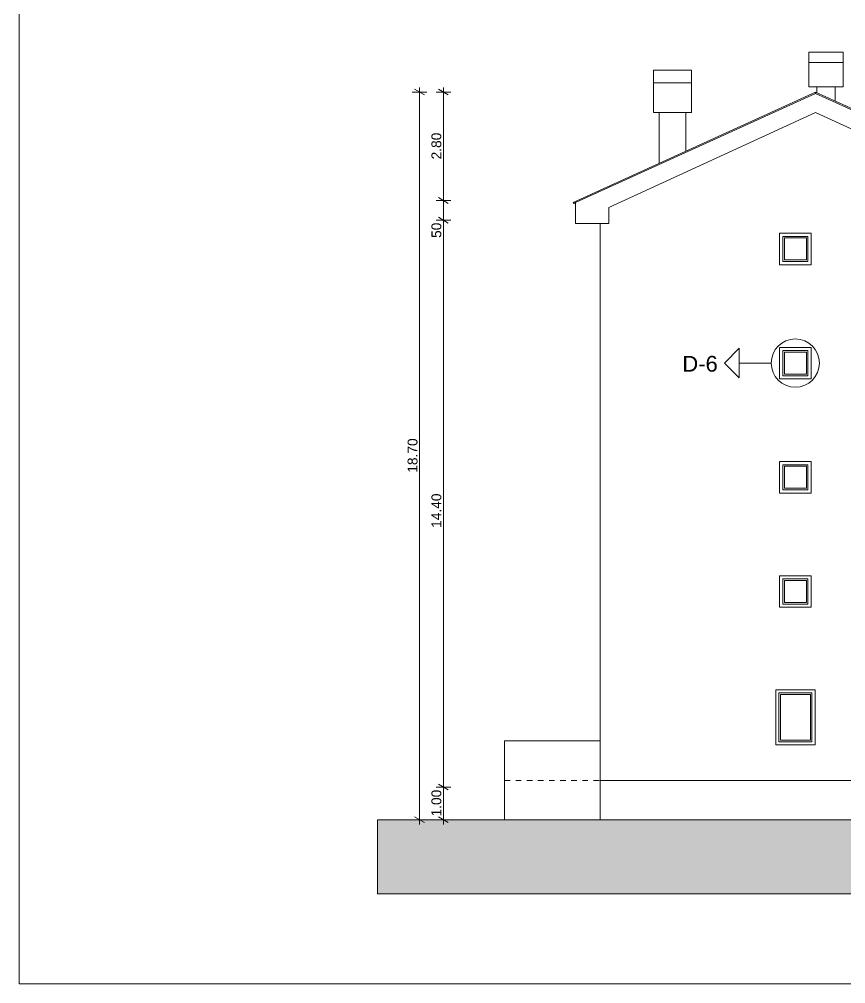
# Model space of a CAD drawing. Header units: millimetres. Extents: x 2791058 to 2855058, y -67651 to -18651.
# Drawn here: x 2791058 to 2812049, y -67651 to -43151 of the extents above; entities that cross this region are included whole.
import ezdxf

# ---------------------------------------------------------------- set-up
doc = ezdxf.new("R2010")
doc.units = ezdxf.units.MM
doc.header["$MEASUREMENT"] = 0
doc.linetypes.add('Dashed', pattern=[282.222223, 141.111112, -141.111112])
doc.linetypes.add('Hidden Line', pattern=[195.611112, 141.111112, -54.5])
for name, color, linetype, lineweight in [('2D Drafting - General_Pen_No__1', 7, 'Continuous', 0), ('Annotation - Text_Pen_No__20', 1, 'Continuous', 0), ('Dimensioning - General_Pen_No__1', 7, 'Continuous', 0), ('Lines_Pen_No__20', 1, 'Continuous', 0), ('Shell - Roof_Pen_No__1', 7, 'Continuous', 0), ('Shell - Roof_Pen_No__20', 1, 'Continuous', 0), ('Shell - Roof_Pen_No__21', 7, 'Continuous', 0)]:
    doc.layers.add(name, color=color, linetype=linetype, lineweight=lineweight)
doc.layers.add('2D Drafting - General_Pen_No__61', color=7, linetype='Continuous', lineweight=0, true_color=0x6a6a6a)
doc.layers.add('Dimensioning - General', color=7, linetype='Continuous')
doc.layers.add('Shell - Roof', color=7, linetype='Continuous')
doc.styles.add('GENERATED_STYLE_1', font='')
doc.styles.add('GENERATED_STYLE_5', font='')
doc.styles.get('GENERATED_STYLE_1').set_extended_font_data('Arial')
doc.styles.get('GENERATED_STYLE_5').set_extended_font_data('Arial Unicode MS')
doc.dimstyles.new('GENERATED_STYLE__1', dxfattribs={"dimtxt": 250, "dimasz": 190, "dimexe": 0.18, "dimexo": 3, "dimgap": 0.09, "dimtad": 1, "dimlfac": 0.001, "dimzin": 0, "dimdsep": 46, "dimtxsty": 'GENERATED_STYLE_1', "dimblk": 'ARROWHEAD_2', "dimblk1": 'ARROWHEAD_2', "dimblk2": 'ARROWHEAD_2', "dimcen": 0.09, "dimclrd": 7, "dimclre": 7, "dimclrt": 7, "dimadec": 0, "dimazin": 0, "dimtfac": 1, "dimtdec": 4, "dimtmove": 0, "dimatfit": 3, "dimfxl": 1, "dimtolj": 1, "dimtzin": 0, "dimarcsym": 0})

# ---------------------------------------------------------------- blocks, each defined once
blk = doc.blocks.new('*D28', base_point=(2247654, -76425))
at = {"layer": 'Dimensioning - General_Pen_No__1', "color": 7, "linetype": 'Continuous', "lineweight": 0}
for p, q in [((2802018, -62655), (2801643, -62655)), ((2801705, -62582), (2801955, -62727)), ((2801830, -63485), (2801830, -62655)), ((2801705, -63413), (2801955, -63558)), ((2802018, -63485), (2801643, -63485)), ((2801830, -63608), (2801830, -63485))]:
    blk.add_line(p, q, dxfattribs=at)
at = {"layer": 'Dimensioning - General_Pen_No__1', "color": 7, "lineweight": 0, "insert": (2801780, -63403), "char_height": 250, "attachment_point": 7, "rotation": 90, "style": 'GENERATED_STYLE_1'}
blk.add_mtext('\\A1;{\\pql;\\fArial|b0|i0|c0|p34;1.00}', dxfattribs=at)
blk = doc.blocks.new('ARROWHEAD_2')
at = {"color": 0, "linetype": 'Continuous', "lineweight": 0}
for p, q in [((0, 0), (-1, 0)), ((-0.38, -0.66), (0.38, 0.66))]:
    blk.add_line(p, q, dxfattribs=at)
blk = doc.blocks.new('*D29', base_point=(2247654, -76425))
at = {"layer": 'Dimensioning - General_Pen_No__1', "color": 7, "linetype": 'Continuous', "lineweight": 0}
for p, q in [((2802018, -48255), (2801643, -48255)), ((2801705, -48182), (2801955, -48327)), ((2801830, -62655), (2801830, -48255)), ((2802018, -62655), (2801643, -62655)), ((2801705, -62582), (2801955, -62727))]:
    blk.add_line(p, q, dxfattribs=at)
at = {"layer": 'Dimensioning - General_Pen_No__1', "color": 7, "lineweight": 0, "char_height": 250, "attachment_point": 7, "rotation": 90, "style": 'GENERATED_STYLE_1'}
for s, insert in [('\\A1;{\\pql;\\fArial|b0|i0|c0|p34;50}', (2801780, -48706)), ('\\A1;{\\pql;\\fArial|b0|i0|c0|p34;14.40}', (2801780, -56072))]:
    blk.add_mtext(s, dxfattribs=dict(at, insert=insert))
blk = doc.blocks.new('*D30', base_point=(2247654, -76425))
at = {"layer": 'Dimensioning - General_Pen_No__1', "color": 7, "linetype": 'Continuous', "lineweight": 0}
for p, q in [((2802018, -47755), (2801643, -47755)), ((2801705, -47682), (2801955, -47827)), ((2801830, -48255), (2801830, -47755)), ((2802018, -48255), (2801643, -48255)), ((2801705, -48182), (2801955, -48327))]:
    blk.add_line(p, q, dxfattribs=at)
blk = doc.blocks.new('*D31', base_point=(2247654, -76425))
at = {"layer": 'Dimensioning - General_Pen_No__1', "color": 7, "linetype": 'Continuous', "lineweight": 0}
for p, q in [((2802018, -45002), (2801643, -45002)), ((2801955, -45074), (2801705, -44930)), ((2801830, -45002), (2801830, -44880)), ((2801830, -47755), (2801830, -45002)), ((2802018, -47755), (2801643, -47755)), ((2801705, -47682), (2801955, -47827))]:
    blk.add_line(p, q, dxfattribs=at)
at = {"layer": 'Dimensioning - General_Pen_No__1', "color": 7, "lineweight": 0, "insert": (2801780, -46711), "char_height": 250, "attachment_point": 7, "rotation": 90, "style": 'GENERATED_STYLE_1'}
blk.add_mtext('\\A1;{\\pql;\\fArial|b0|i0|c0|p34;2.80}', dxfattribs=at)
blk = doc.blocks.new('*D32', base_point=(2247654, -76425))
at = {"layer": 'Dimensioning - General_Pen_No__1', "color": 7, "linetype": 'Continuous', "lineweight": 0}
for p, q in [((2801412, -45002), (2801037, -45002)), ((2801350, -45074), (2801100, -44930)), ((2801225, -45002), (2801225, -44880)), ((2801225, -63485), (2801225, -45002)), ((2801100, -63413), (2801350, -63558)), ((2801412, -63485), (2801037, -63485)), ((2801225, -63608), (2801225, -63485))]:
    blk.add_line(p, q, dxfattribs=at)
at = {"layer": 'Dimensioning - General_Pen_No__1', "color": 7, "lineweight": 0, "insert": (2801175, -54671), "char_height": 250, "attachment_point": 7, "rotation": 90, "style": 'GENERATED_STYLE_1'}
blk.add_mtext('\\A1;{\\pql;\\fArial|b0|i0|c0|p34;18.70}', dxfattribs=at)
blk = doc.blocks.new('Line_2', base_point=(2810157, -51885))
at = {"layer": 'Shell - Roof_Pen_No__20', "color": 1, "linetype": 'Continuous', "lineweight": 0}
for p, q in [((2808967, -51885), (2809342, -51510)), ((2809342, -51510), (2809342, -52260)), ((2808967, -51885), (2809342, -52260)), ((2810157, -51885), (2809342, -51885))]:
    blk.add_line(p, q, dxfattribs=at)

msp = doc.modelspace()

# ---------------------------------------------------------------- hatches: boundary and pattern name
at = {"layer": '2D Drafting - General_Pen_No__61', "linetype": 'Continuous', "lineweight": 0, "true_color": 0x6a6a6a}
msp.add_hatch(color=251, dxfattribs=at).paths.add_polyline_path([(2827113.941, -63485.425), (2800158.06, -63485.425), (2800158.06, -65369.581), (2827113.941, -65369.581)])

# ---------------------------------------------------------------- linework, layer by layer
at = {"layer": '2D Drafting - General_Pen_No__1', "color": 7, "linetype": 'Continuous', "lineweight": 0, "flags": 128}
msp.add_lwpolyline([(2827113.941, -63485.425), (2800158.06, -63485.425), (2800158.06, -65369.581), (2827113.941, -65369.581)], close=True, dxfattribs=at)
at = {"layer": 'Lines_Pen_No__20', "color": 1, "linetype": 'Hidden Line', "lineweight": 0}
for p, q in [((2810370.909, -48726.06), (2810370.909, -48586.06)), ((2811170.909, -48586.06), (2810370.909, -48586.06)), ((2810370.909, -48726.06), (2810370.909, -48586.06)), ((2811170.909, -48726.06), (2811170.909, -48586.06)), ((2810370.909, -51626.06), (2810370.909, -51486.06)), ((2811170.909, -51486.06), (2810370.909, -51486.06)), ((2810370.909, -51626.06), (2810370.909, -51486.06)), ((2811170.909, -51626.06), (2811170.909, -51486.06)), ((2810370.909, -54526.06), (2810370.909, -54386.06)), ((2811170.909, -54386.06), (2810370.909, -54386.06)), ((2810370.909, -54526.06), (2810370.909, -54386.06)), ((2811170.909, -54526.06), (2811170.909, -54386.06)), ((2810370.909, -57426.06), (2810370.909, -57286.06)), ((2811170.909, -57286.06), (2810370.909, -57286.06)), ((2810370.909, -57426.06), (2810370.909, -57286.06)), ((2811170.909, -57426.06), (2811170.909, -57286.06)), ((2811270.909, -60186.06), (2810270.909, -60186.06)), ((2810270.909, -60326.06), (2810270.909, -60186.06)), ((2811270.909, -60326.06), (2811270.909, -60186.06))]:
    msp.add_line(p, q, dxfattribs=at)
at = {"layer": 'Lines_Pen_No__20', "color": 1, "linetype": 'Continuous', "lineweight": 0}
for p, q in [((2811270.909, -60186.06), (2810270.909, -60186.06)), ((2810270.909, -60186.06), (2810270.909, -61586.06)), ((2810350.909, -60266.06), (2810350.909, -61506.06)), ((2811190.909, -60266.06), (2810350.909, -60266.06)), ((2811190.909, -61506.06), (2811190.909, -60266.06)), ((2811270.909, -61586.06), (2811270.909, -60186.06)), ((2810390.909, -60306.06), (2810390.909, -61466.06)), ((2811150.909, -60306.06), (2810390.909, -60306.06)), ((2811150.909, -61466.06), (2811150.909, -60306.06)), ((2810390.909, -61466.06), (2811150.909, -61466.06)), ((2810270.909, -61586.06), (2811270.909, -61586.06)), ((2810350.909, -61506.06), (2811190.909, -61506.06))]:
    msp.add_line(p, q, dxfattribs=at)
for points in [[(2810370.909, -48586.06), (2811170.909, -48586.06), (2811170.909, -49386.06), (2810370.909, -49386.06)], [(2810450.909, -48666.06), (2811090.909, -48666.06), (2811090.909, -49306.06), (2810450.909, -49306.06)], [(2810490.909, -48706.06), (2811050.909, -48706.06), (2811050.909, -49266.06), (2810490.909, -49266.06)], [(2810370.909, -51486.06), (2811170.909, -51486.06), (2811170.909, -52286.06), (2810370.909, -52286.06)], [(2810450.909, -51566.06), (2811090.909, -51566.06), (2811090.909, -52206.06), (2810450.909, -52206.06)], [(2810490.909, -51606.06), (2811050.909, -51606.06), (2811050.909, -52166.06), (2810490.909, -52166.06)], [(2810370.909, -54386.06), (2811170.909, -54386.06), (2811170.909, -55186.06), (2810370.909, -55186.06)], [(2810450.909, -54466.06), (2811090.909, -54466.06), (2811090.909, -55106.06), (2810450.909, -55106.06)], [(2810490.909, -54506.06), (2811050.909, -54506.06), (2811050.909, -55066.06), (2810490.909, -55066.06)], [(2810370.909, -57286.06), (2811170.909, -57286.06), (2811170.909, -58086.06), (2810370.909, -58086.06)], [(2810450.909, -57366.06), (2811090.909, -57366.06), (2811090.909, -58006.06), (2810450.909, -58006.06)], [(2810490.909, -57406.06), (2811050.909, -57406.06), (2811050.909, -57966.06), (2810490.909, -57966.06)]]:
    msp.add_lwpolyline(points, close=True, dxfattribs=at)
msp.add_circle((2810769.432, -51885.098), 612.502, dxfattribs=at)
at = {"layer": 'Shell - Roof_Pen_No__1', "color": 7, "linetype": 'Continuous', "lineweight": 0}
for p, q in [((2811314.982, -44865.481), (2811314.982, -45014.809)), ((2811783.6, -44866.115), (2811783.6, -45228.007))]:
    msp.add_line(p, q, dxfattribs=at)
at = {"layer": 'Shell - Roof_Pen_No__20', "color": 1, "linetype": 'Continuous', "lineweight": 0}
for p, q in [((2811170.909, -48586.06), (2810370.909, -48586.06)), ((2810370.909, -48586.06), (2810370.909, -49386.06)), ((2811170.909, -49386.06), (2811170.909, -48586.06)), ((2810370.909, -49386.06), (2811170.909, -49386.06)), ((2811170.909, -51486.06), (2810370.909, -51486.06)), ((2810370.909, -51486.06), (2810370.909, -52286.06)), ((2811170.909, -52286.06), (2811170.909, -51486.06)), ((2810370.909, -52286.06), (2811170.909, -52286.06)), ((2811170.909, -54386.06), (2810370.909, -54386.06)), ((2810370.909, -54386.06), (2810370.909, -55186.06)), ((2811170.909, -55186.06), (2811170.909, -54386.06)), ((2810370.909, -55186.06), (2811170.909, -55186.06)), ((2811170.909, -57286.06), (2810370.909, -57286.06)), ((2810370.909, -57286.06), (2810370.909, -58086.06)), ((2811170.909, -58086.06), (2811170.909, -57286.06)), ((2810370.909, -58086.06), (2811170.909, -58086.06))]:
    msp.add_line(p, q, dxfattribs=at)
at = {"layer": 'Shell - Roof_Pen_No__21', "color": 7, "linetype": 'Continuous', "lineweight": 0}
for p, q in [((2791057.579, -67651.285), (2791057.579, -18651.285)), ((2811114.982, -44866.115), (2811114.982, -43984.22)), ((2811983.6, -43984.22), (2811114.982, -43984.22)), ((2811983.6, -44866.115), (2811983.6, -43984.22)), ((2811983.6, -44250.539), (2811114.982, -44250.539)), ((2808134.979, -44443.721), (2807164.979, -44443.721)), ((2807164.979, -45518.196), (2807164.979, -44443.721)), ((2808134.979, -45518.196), (2808134.979, -44443.721)), ((2808134.979, -44768.196), (2807164.979, -44768.196)), ((2811285.853, -44999.727), (2805127.296, -47801.571)), ((2811285.23, -45032.969), (2805185.23, -47808.173)), ((2811783.6, -44866.115), (2811114.982, -44866.115)), ((2817396.271, -47781.5), (2811283.848, -45000.645)), ((2817383.848, -47808.807), (2811283.848, -45033.603)), ((2811285.23, -45032.969), (2811285.23, -45000.01)), ((2811783.6, -44866.115), (2811983.6, -44866.115)), ((2811283.848, -45520.85), (2806035.23, -47929.801)), ((2808134.979, -45518.196), (2807164.979, -45518.196)), ((2807314.979, -45518.196), (2807314.979, -46806.282)), ((2807984.979, -45518.196), (2807984.979, -46501.464)), ((2816533.848, -47930.435), (2811283.848, -45520.85)), ((2805139.719, -47828.878), (2805127.296, -47801.571)), ((2805185.23, -47808.173), (2805139.719, -47828.878)), ((2805185.23, -48335.425), (2805185.23, -47808.173)), ((2806035.23, -48335.425), (2806035.23, -47929.801)), ((2806035.23, -48335.425), (2805185.23, -48335.425)), ((2805815.23, -48335.425), (2805815.23, -63485.425)), ((2811170.909, -48586.06), (2810370.909, -48586.06)), ((2810370.909, -48586.06), (2810370.909, -49386.06)), ((2811170.909, -49386.06), (2811170.909, -48586.06)), ((2810370.909, -49386.06), (2811170.909, -49386.06)), ((2811170.909, -51486.06), (2810370.909, -51486.06)), ((2810370.909, -51486.06), (2810370.909, -52286.06)), ((2811170.909, -52286.06), (2811170.909, -51486.06)), ((2810370.909, -52286.06), (2811170.909, -52286.06)), ((2811170.909, -54386.06), (2810370.909, -54386.06)), ((2810370.909, -54386.06), (2810370.909, -55186.06)), ((2811170.909, -55186.06), (2811170.909, -54386.06)), ((2810370.909, -55186.06), (2811170.909, -55186.06)), ((2811170.909, -57286.06), (2810370.909, -57286.06)), ((2810370.909, -57286.06), (2810370.909, -58086.06)), ((2811170.909, -58086.06), (2811170.909, -57286.06)), ((2810370.909, -58086.06), (2811170.909, -58086.06)), ((2811270.909, -60186.06), (2810270.909, -60186.06)), ((2810270.909, -60186.06), (2810270.909, -61586.06)), ((2811270.909, -60186.06), (2810270.909, -60186.06)), ((2810270.909, -60186.06), (2810270.909, -61586.06)), ((2811270.909, -61586.06), (2811270.909, -60186.06)), ((2811270.909, -61586.06), (2811270.909, -60186.06)), ((2803385.23, -63485.425), (2803385.23, -61485.425)), ((2805815.23, -61485.425), (2803385.23, -61485.425)), ((2803385.23, -61485.425), (2803385.23, -63485.425)), ((2810270.909, -61586.06), (2811270.909, -61586.06)), ((2810270.909, -61586.06), (2811270.909, -61586.06)), ((2803385.23, -63485.425), (2803385.23, -62585.425)), ((2805815.23, -62486.06), (2816803.848, -62486.06)), ((2800158.06, -63485.425), (2826393.639, -63485.425)), ((2805815.23, -63485.425), (2803535.23, -63485.425)), ((2804635.23, -63485.425), (2805835.23, -63485.425)), ((2809685.23, -63485.425), (2808685.23, -63485.425)), ((2808685.23, -63485.425), (2809685.23, -63485.425)), ((2791057.579, -67651.285), (2855057.579, -67651.285))]:
    msp.add_line(p, q, dxfattribs=at)
at = {"layer": 'Shell - Roof_Pen_No__21', "color": 7, "linetype": 'Dashed', "lineweight": 0}
msp.add_line((2803385.23, -62485.425), (2805815.23, -62485.425), dxfattribs=at)

# ---------------------------------------------------------------- block references
at = {"layer": 'Shell - Roof', "color": 1, "linetype": 'Continuous', "lineweight": 0}
msp.add_blockref('Line_2', (2810156.93, -51885.098), dxfattribs=at)

# ---------------------------------------------------------------- texts
at = {"layer": 'Annotation - Text_Pen_No__20', "color": 1, "linetype": 'Continuous', "lineweight": 0, "insert": (2808349.229, -51702.467), "char_height": 400, "attachment_point": 2, "style": 'GENERATED_STYLE_5'}
msp.add_mtext('\\A1;{\\pqc;\\fArial Unicode MS|b0|i0|c0|p34;D-\\fArial Unicode MS|b0|i0|c0|p34;6}', dxfattribs=at)

# ---------------------------------------------------------------- dimensions: what is measured, and where the dimension line sits
at = {"layer": 'Dimensioning - General', "color": 7, "linetype": 'Continuous', "lineweight": 0}
for base, p1, p2, text, picture, middle in [((2801224.532, -45002.069), (2803387.616, -63485.425), (2804988.837, -45002.069), '18.70', '*D32', (2801049.532, -54251.175)), ((2801830.426, -45002.069), (2804988.837, -47754.525), (2804988.837, -45002.069), '2.80', '*D31', (2801655.426, -46386.163)), ((2801830.426, -62654.525), (2803387.616, -63485.425), (2805438.837, -62654.525), '1.00', '*D28', (2801655.426, -63077.841))]:
    dim = msp.add_linear_dim(base=base, p1=p1, p2=p2, angle=90, text=text, dimstyle='GENERATED_STYLE__1', dxfattribs=at)
    dim.commit()
    dim.dimension.update_dxf_attribs({"geometry": picture, "text_midpoint": middle, "dimtype": 160, "text_rotation": 90})
for base, p1, p2, picture, middle in [((2801830.426, -47754.525), (2805388.837, -48254.525), (2804988.837, -47754.525), '*D30', (2801655.426, -48515.616)), ((2801830.426, -48254.525), (2805438.837, -62654.525), (2805388.837, -48254.525), '*D29', (2801655.426, -55651.668))]:
    dim = msp.add_linear_dim(base=base, p1=p1, p2=p2, angle=90, dimstyle='GENERATED_STYLE__1', dxfattribs=at)
    dim.commit()
    dim.dimension.update_dxf_attribs({"geometry": picture, "text_midpoint": middle, "dimtype": 160, "text_rotation": 90})

doc.saveas('drawing.dxf')
